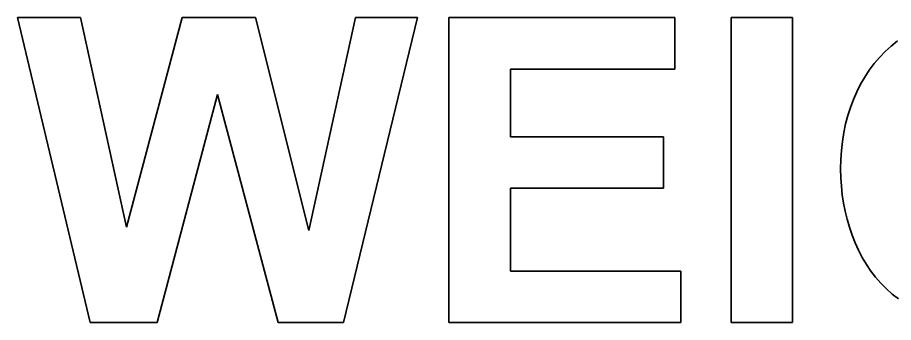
# Model space of a CAD drawing. Extents: x 23 to 587, y 4 to 413.
# Drawn here: x 237.504 to 239.66, y 157.381 to 158.131 of the extents above; entities that cross this region are included whole.
import ezdxf

# ---------------------------------------------------------------- set-up
doc = ezdxf.new("R2010")
doc.units = 0
doc.layers.get('0').update_dxf_attribs({"lineweight": 13})

# ---------------------------------------------------------------- blocks, each defined once
blk = doc.blocks.new('BLOCK7080')
at = {"color": 7, "lineweight": 35, "ltscale": 0.007751}
blk.add_line((-62.2232, 35.225), (-61.9132, 35.225), dxfattribs=at)
at = {"color": 7, "lineweight": 35, "ltscale": 0.038554}
blk.add_line((-61.8651, 33.725), (-62.2232, 35.225), dxfattribs=at)
at = {"color": 7, "lineweight": 35, "ltscale": 0.026372}
blk.add_line((-61.9132, 35.225), (-61.6871, 34.1947), dxfattribs=at)
at = {"color": 7, "lineweight": 35, "ltscale": 0.026655}
blk.add_line((-61.6871, 34.1947), (-61.4129, 35.225), dxfattribs=at)
at = {"color": 7, "lineweight": 35, "ltscale": 0.009004}
blk.add_line((-61.4129, 35.225), (-61.0527, 35.225), dxfattribs=at)
at = {"color": 7, "lineweight": 35, "ltscale": 0.027006}
blk.add_line((-61.0527, 35.225), (-60.7898, 34.1773), dxfattribs=at)
at = {"color": 7, "lineweight": 35, "ltscale": 0.026818}
blk.add_line((-60.7898, 34.1773), (-60.5595, 35.225), dxfattribs=at)
at = {"color": 7, "lineweight": 35, "ltscale": 0.03859}
blk.add_line((-60.2546, 35.225), (-60.6189, 33.725), dxfattribs=at)
at = {"color": 7, "lineweight": 35, "ltscale": 0.007623}
blk.add_line((-60.5595, 35.225), (-60.2546, 35.225), dxfattribs=at)
at = {"color": 7, "lineweight": 35, "ltscale": 0.027805}
blk.add_line((-60.1001, 35.225), (-58.9879, 35.225), dxfattribs=at)
at = {"color": 7, "lineweight": 35, "ltscale": 0.0375}
for p, q in [((-60.1001, 33.725), (-60.1001, 35.225)), ((-58.7116, 33.725), (-58.7116, 35.225)), ((-58.4088, 35.225), (-58.4088, 33.725))]:
    blk.add_line(p, q, dxfattribs=at)
at = {"color": 7, "lineweight": 35, "ltscale": 0.006344}
blk.add_line((-58.9879, 35.225), (-58.9879, 34.9713), dxfattribs=at)
at = {"color": 7, "lineweight": 35, "ltscale": 0.007572}
for p, q in [((-58.7116, 35.225), (-58.4088, 35.225)), ((-58.4088, 33.725), (-58.7116, 33.725))]:
    blk.add_line(p, q, dxfattribs=at)
at = {"color": 7, "lineweight": 35, "ltscale": 0.001011}
blk.add_line((-57.9235, 35.0846), (-57.8921, 35.1099), dxfattribs=at)
at = {"color": 7, "lineweight": 35, "ltscale": 0.001001}
blk.add_line((-57.981, 35.0287), (-57.9532, 35.0575), dxfattribs=at)
at = {"color": 7, "lineweight": 35, "ltscale": 0.001004}
blk.add_line((-57.9532, 35.0575), (-57.9235, 35.0846), dxfattribs=at)
at = {"color": 7, "lineweight": 35, "ltscale": 0.001002}
blk.add_line((-58.0071, 34.9982), (-57.981, 35.0287), dxfattribs=at)
at = {"color": 7, "lineweight": 35, "ltscale": 0.008313}
blk.add_line((-59.7973, 34.9713), (-59.7973, 34.6387), dxfattribs=at)
at = {"color": 7, "lineweight": 35, "ltscale": 0.020234}
blk.add_line((-58.9879, 34.9713), (-59.7973, 34.9713), dxfattribs=at)
at = {"color": 7, "lineweight": 35, "ltscale": 0.001015}
blk.add_line((-58.0536, 34.9322), (-58.0313, 34.966), dxfattribs=at)
at = {"color": 7, "lineweight": 35, "ltscale": 0.001007}
blk.add_line((-58.0313, 34.966), (-58.0071, 34.9982), dxfattribs=at)
at = {"color": 7, "lineweight": 35, "ltscale": 0.001027}
blk.add_line((-58.0742, 34.8966), (-58.0536, 34.9322), dxfattribs=at)
at = {"color": 7, "lineweight": 35, "ltscale": 0.001035}
for p, q in [((-58.0929, 34.8596), (-58.0742, 34.8966)), ((-58.1583, 34.3126), (-58.1645, 34.3535))]:
    blk.add_line(p, q, dxfattribs=at)
at = {"color": 7, "lineweight": 35, "ltscale": 0.029007}
blk.add_line((-61.2389, 34.8464), (-61.5367, 33.725), dxfattribs=at)
at = {"color": 7, "lineweight": 35, "ltscale": 0.029013}
blk.add_line((-60.9402, 33.725), (-61.2389, 34.8464), dxfattribs=at)
at = {"color": 7, "lineweight": 35, "ltscale": 0.001038}
blk.add_line((-58.1096, 34.8216), (-58.0929, 34.8596), dxfattribs=at)
at = {"color": 7, "lineweight": 35, "ltscale": 0.001043}
blk.add_line((-58.1243, 34.7826), (-58.1096, 34.8216), dxfattribs=at)
at = {"color": 7, "lineweight": 35, "ltscale": 0.001052}
blk.add_line((-58.1371, 34.7425), (-58.1243, 34.7826), dxfattribs=at)
at = {"color": 7, "lineweight": 35, "ltscale": 0.001063}
blk.add_line((-58.1479, 34.7014), (-58.1371, 34.7425), dxfattribs=at)
at = {"color": 7, "lineweight": 35, "ltscale": 0.001077}
blk.add_line((-58.1567, 34.6592), (-58.1479, 34.7014), dxfattribs=at)
at = {"color": 7, "lineweight": 35, "ltscale": 0.018827}
for p, q in [((-59.7973, 34.6387), (-59.0442, 34.6387)), ((-59.0442, 34.386), (-59.7973, 34.386))]:
    blk.add_line(p, q, dxfattribs=at)
at = {"color": 7, "lineweight": 35, "ltscale": 0.006318}
for p, q in [((-59.0442, 34.6387), (-59.0442, 34.386)), ((-58.9593, 33.9778), (-58.9593, 33.725))]:
    blk.add_line(p, q, dxfattribs=at)
at = {"color": 7, "lineweight": 35, "ltscale": 0.001094}
blk.add_line((-58.1636, 34.616), (-58.1567, 34.6592), dxfattribs=at)
at = {"color": 7, "lineweight": 35, "ltscale": 0.001113}
blk.add_line((-58.1685, 34.5718), (-58.1636, 34.616), dxfattribs=at)
at = {"color": 7, "lineweight": 35, "ltscale": 0.001135}
blk.add_line((-58.1714, 34.5265), (-58.1685, 34.5718), dxfattribs=at)
at = {"color": 7, "lineweight": 35, "ltscale": 0.001159}
blk.add_line((-58.1724, 34.4801), (-58.1714, 34.5265), dxfattribs=at)
at = {"color": 7, "lineweight": 35, "ltscale": 0.001071}
blk.add_line((-58.1715, 34.4373), (-58.1724, 34.4801), dxfattribs=at)
at = {"color": 7, "lineweight": 35, "ltscale": 0.001058}
blk.add_line((-58.1689, 34.3951), (-58.1715, 34.4373), dxfattribs=at)
at = {"color": 7, "lineweight": 35, "ltscale": 0.010206}
blk.add_line((-59.7973, 34.386), (-59.7973, 33.9778), dxfattribs=at)
at = {"color": 7, "lineweight": 35, "ltscale": 0.001045}
blk.add_line((-58.1645, 34.3535), (-58.1689, 34.3951), dxfattribs=at)
at = {"color": 7, "lineweight": 35, "ltscale": 0.001026}
blk.add_line((-58.1504, 34.2723), (-58.1583, 34.3126), dxfattribs=at)
at = {"color": 7, "lineweight": 35, "ltscale": 0.00102}
blk.add_line((-58.1407, 34.2327), (-58.1504, 34.2723), dxfattribs=at)
at = {"color": 7, "lineweight": 35, "ltscale": 0.001016}
for p, q in [((-58.1293, 34.1937), (-58.1407, 34.2327)), ((-58.0844, 34.0806), (-58.1012, 34.1176))]:
    blk.add_line(p, q, dxfattribs=at)
at = {"color": 7, "lineweight": 35, "ltscale": 0.001014}
for p, q in [((-58.1161, 34.1553), (-58.1293, 34.1937)), ((-58.1012, 34.1176), (-58.1161, 34.1553))]:
    blk.add_line(p, q, dxfattribs=at)
at = {"color": 7, "lineweight": 35, "ltscale": 0.001009}
blk.add_line((-58.066, 34.0447), (-58.0844, 34.0806), dxfattribs=at)
at = {"color": 7, "lineweight": 35, "ltscale": 0.000992676}
blk.add_line((-58.0458, 34.0105), (-58.066, 34.0447), dxfattribs=at)
at = {"color": 7, "lineweight": 35, "ltscale": 0.02095}
blk.add_line((-59.7973, 33.9778), (-58.9593, 33.9778), dxfattribs=at)
at = {"color": 7, "lineweight": 35, "ltscale": 0.000980048}
blk.add_line((-58.0238, 33.978), (-58.0458, 34.0105), dxfattribs=at)
at = {"color": 7, "lineweight": 35, "ltscale": 0.000971283}
blk.add_line((-58.0001, 33.9472), (-58.0238, 33.978), dxfattribs=at)
at = {"color": 7, "lineweight": 35, "ltscale": 0.000965791}
blk.add_line((-57.9747, 33.9181), (-58.0001, 33.9472), dxfattribs=at)
at = {"color": 7, "lineweight": 35, "ltscale": 0.000964325}
blk.add_line((-57.9475, 33.8908), (-57.9747, 33.9181), dxfattribs=at)
at = {"color": 7, "lineweight": 35, "ltscale": 0.00096694}
blk.add_line((-57.9186, 33.8651), (-57.9475, 33.8908), dxfattribs=at)
at = {"color": 7, "lineweight": 35, "ltscale": 0.000973182}
blk.add_line((-57.888, 33.8411), (-57.9186, 33.8651), dxfattribs=at)
at = {"color": 7, "lineweight": 35, "ltscale": 0.008211}
blk.add_line((-61.5367, 33.725), (-61.8651, 33.725), dxfattribs=at)
at = {"color": 7, "lineweight": 35, "ltscale": 0.008032}
blk.add_line((-60.6189, 33.725), (-60.9402, 33.725), dxfattribs=at)
at = {"color": 7, "lineweight": 35, "ltscale": 0.028522}
blk.add_line((-58.9593, 33.725), (-60.1001, 33.725), dxfattribs=at)

msp = doc.modelspace()

# ---------------------------------------------------------------- block references
at = {"lineweight": 0, "xscale": 0.5, "yscale": 0.5, "zscale": 0.5}
msp.add_blockref('BLOCK7080', (268.6158, 140.5185), dxfattribs=at)

doc.saveas('drawing.dxf')
